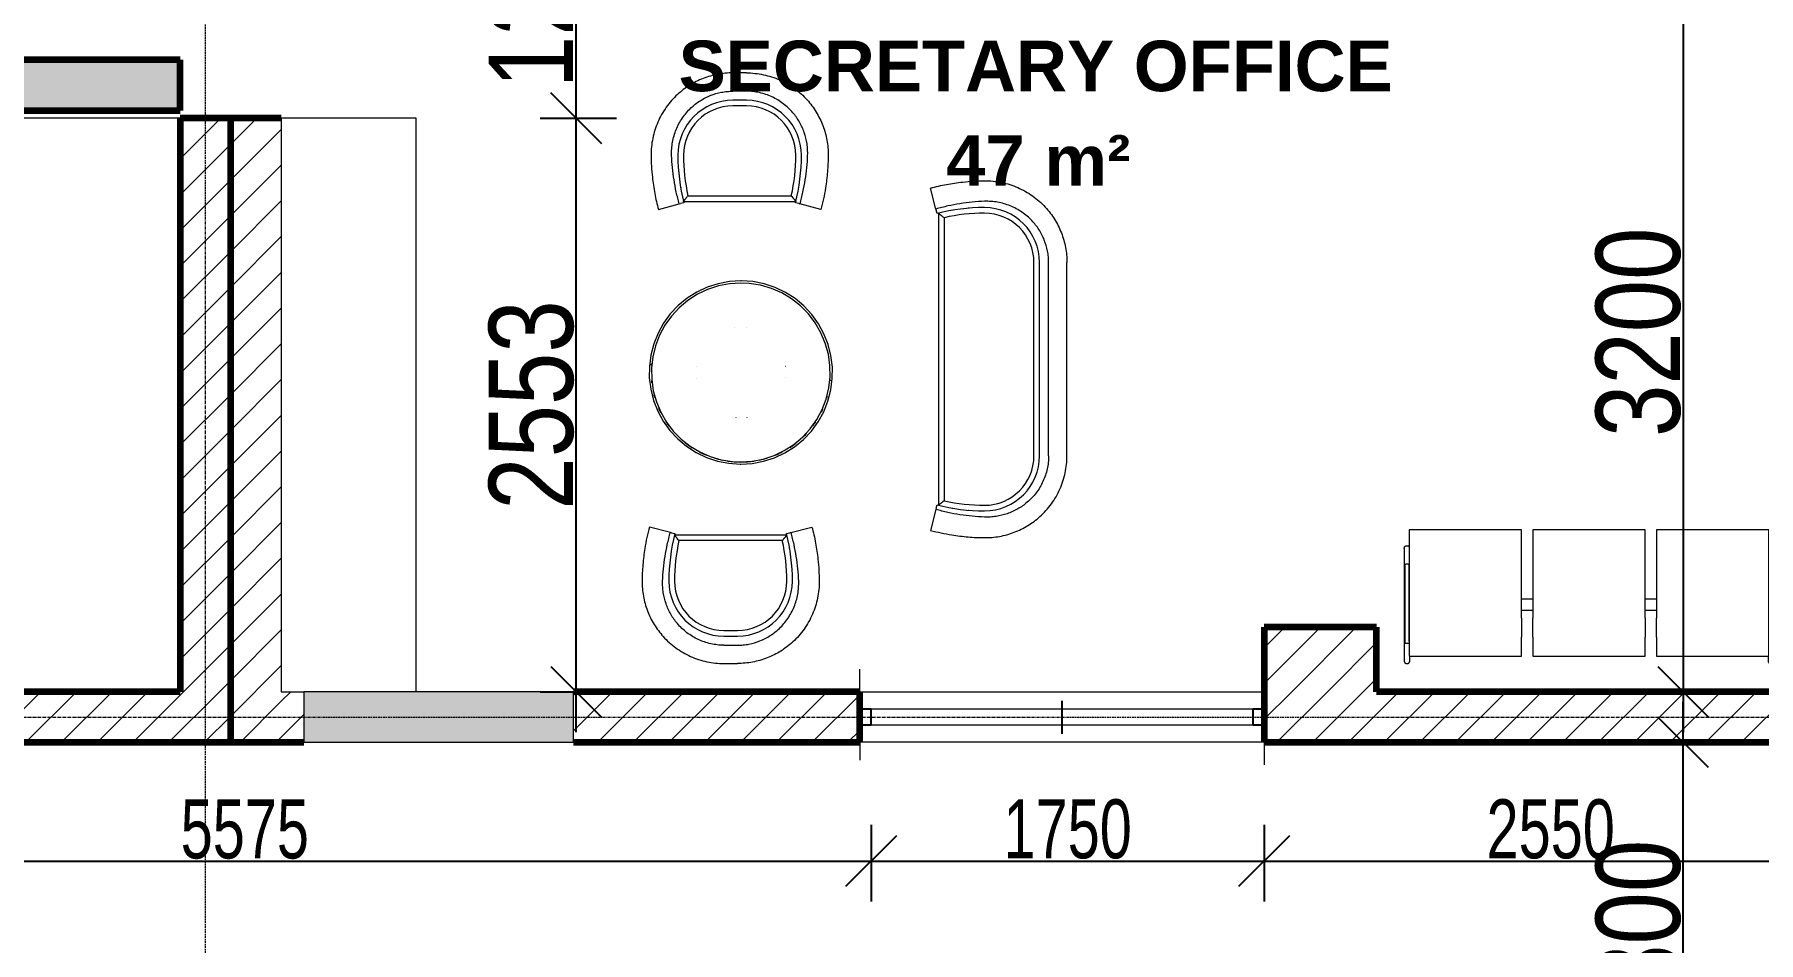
# Model space of a CAD drawing. Header units: millimetres. Extents: x -35190 to 411743, y -233114 to 23872.
# Drawn here: x 245877 to 253551, y -2685 to 1356 of the extents above; entities that cross this region are included whole.
import ezdxf

# ---------------------------------------------------------------- set-up
doc = ezdxf.new("R2010")
doc.units = ezdxf.units.MM
doc.linetypes.add('Grid Line', pattern=[22.225, 12.7, -3.175, 3.175, -3.175])
for name, color, linetype, lineweight in [('A-ANNO-DIMS', 211, 'Continuous', 9), ('A-AREA-IDEN', 2, 'Continuous', 9), ('A-DETL-GENF', 92, 'Continuous', 18), ('A-DETL-THIN', 151, 'Continuous', 18), ('A-DOOR', 31, 'Continuous', 18), ('A-GLAZ', 151, 'Continuous', 18), ('A-WALL', 113, 'Continuous', 18), ('A-WALL-PATT', 111, 'Continuous', 18), ('I-FURN', 30, 'Continuous', 18), ('I-FURN-PNLS', 30, 'Continuous', 18), ('S-GRID', 1, 'Continuous', 9)]:
    doc.layers.add(name, color=color, linetype=linetype, lineweight=lineweight)
doc.styles.add('Arial_3', font='arial.ttf', dxfattribs={"width": 0.8, "height": 375})
doc.styles.add('Arial_8', font='arial.ttf', dxfattribs={"width": 0.7, "height": 262.5})
doc.styles.add('Arial_B', font='arialbd.ttf', dxfattribs={"height": 225})
doc.dimstyles.new('main_4_5mm', dxfattribs={"dimscale": 304.8, "dimtxt": 382.597275, "dimasz": 0.738189, "dimexe": 0.590551, "dimexo": 0.0625, "dimgap": 0.024606, "dimtad": 1, "dimdec": 0, "dimzin": 0, "dimdsep": 46, "dimtxsty": 'Arial_3', "dimblk1": 'OBLIQUE', "dimblk2": 'OBLIQUE', "dimsah": 1, "dimcen": 0.09, "dimdle": 0.590551, "dimazin": 0, "dimtfac": 1, "dimtdec": 4, "dimtix": 1, "dimtmove": 0, "dimatfit": 3, "dimfxl": 0.590551, "dimfxlon": 1, "dimtvp": 1, "dimtolj": 1, "dimtzin": 0, "dimarcsym": 2})
doc.dimstyles.new('small_3_5mm', dxfattribs={"dimscale": 304.8, "dimtxt": 267.818092, "dimasz": 0.738189, "dimexe": 0.590551, "dimexo": 0.0625, "dimgap": 0.024606, "dimtad": 1, "dimdec": 0, "dimzin": 0, "dimdsep": 46, "dimtxsty": 'Arial_8', "dimblk1": 'OBLIQUE', "dimblk2": 'OBLIQUE', "dimsah": 1, "dimcen": 0.09, "dimdle": 0.590551, "dimazin": 0, "dimtfac": 1, "dimtdec": 4, "dimtix": 1, "dimtmove": 0, "dimatfit": 3, "dimfxl": 0.590551, "dimfxlon": 1, "dimtvp": 1, "dimtolj": 1, "dimtzin": 0, "dimarcsym": 2})
pattern_1 = [(45, (247326.97, -1578.69), (-79.5495, 79.5495), [])]

# ---------------------------------------------------------------- blocks, each defined once
blk = doc.blocks.new('Sliding - 2L - SL1_8 X 1_5-424376-SECOND FLOOR')
at = {"layer": 'A-GLAZ'}
for p, q in [((-573.8, 112.5), (-573.8, 212.5)), ((1226.2, 112.5), (1226.2, 212.5)), ((1176.2, 35), (-523.8, 35)), ((-523.8, -35), (1176.2, -35)), ((-573.8, -112.5), (-573.8, -192.5)), ((1226.2, -112.5), (1226.2, -212.5))]:
    blk.add_line(p, q, dxfattribs=at)
at = {"layer": 'A-GLAZ', "lineweight": 25}
for p, q in [((-523.8, 35), (-573.8, 35)), ((-523.8, -35), (-523.8, 35)), ((326.2, -75), (326.2, 72.5)), ((1226.2, 35), (1176.2, 35)), ((1176.2, -35), (1176.2, 35)), ((-573.8, -35), (-523.8, -35)), ((1176.2, -35), (1226.2, -35))]:
    blk.add_line(p, q, dxfattribs=at)
blk = doc.blocks.new('Double - Offset 1 - 1200 x 2100mm Sgl Swing-501792-SECOND FLOOR')
at = {"layer": 'A-DOOR'}
for p, q in [((-366, -112.5), (-366, -368)), ((834, -112.5), (834, -1057))]:
    blk.add_line(p, q, dxfattribs=at)
for centre, radius, start, end in [((-366, -112.5), 255.5, 270, 0), ((834, -112.5), 944.5, 180, 270)]:
    blk.add_arc(centre, radius, start, end, dxfattribs=at)
blk = doc.blocks.new('Waitiing_Room_Seat_-_3St_3749 - Three Seater-552475-SECOND FLOOR')
at = {"layer": 'I-FURN'}
for p, q in [((250, 433.7), (-250, 433.7)), ((-250, 433.7), (-250, 430)), ((-250, 430), (-250, 269.7)), ((250, 430), (250, 433.7)), ((250, 40.1), (250, 430)), ((800, 433.7), (300, 433.7)), ((300, 433.7), (300, 430)), ((300, 430), (300, 40.1)), ((800, 430), (800, 433.7)), ((800, 40.1), (800, 430)), ((1350, 433.7), (850, 433.7)), ((850, 433.7), (850, 430)), ((850, 430), (850, 40.1)), ((1350, 430), (1350, 433.7)), ((1350, 269.7), (1350, 430)), ((-272.5, 350), (-272.5, 100)), ((1372.5, 100), (1372.5, 350)), ((-270, 269.7), (-270, 266.6)), ((-270, 257.4), (-270, 249.3)), ((-250, 266.6), (-250, 269.7)), ((1350, 269.7), (1350, 266.6)), ((1350, 257.4), (1350, 249.3)), ((1370, 266.6), (1370, 269.7)), ((-272.5, 100), (-272.5, -150)), ((300, 125), (250, 125)), ((850, 125), (800, 125)), ((1372.5, -150), (1372.5, 100)), ((250, 75), (300, 75)), ((250, 40.1), (250, -43.9)), ((300, -43.9), (300, 40.1)), ((800, 75), (850, 75)), ((800, 40.1), (800, -43.9)), ((850, -43.9), (850, 40.1)), ((-250, -61), (-250, -120)), ((250, -120), (250, -43.9)), ((300, -43.9), (300, -120)), ((800, -120), (800, -43.9)), ((850, -43.9), (850, -120)), ((1350, -120), (1350, -60.9)), ((-250, -120), (-250, -129.6)), ((-250, -129.6), (250, -129.6)), ((-247.5, -150), (-247.5, -129.6)), ((250, -129.6), (250, -120)), ((300, -120), (300, -129.6)), ((300, -129.6), (800, -129.6)), ((800, -129.6), (800, -120)), ((850, -120), (850, -129.6)), ((850, -129.6), (1350, -129.6)), ((1347.5, -129.6), (1347.5, -150)), ((1350, -129.6), (1350, -120))]:
    blk.add_line(p, q, dxfattribs=at)
at = {"layer": 'I-FURN', "flags": 128}
for points in [[(-270, 274.4), (-269.8, 275.9), (-269.2, 277.3), (-268.2, 278.7), (-266.9, 279.8), (-265.2, 280.8), (-263.2, 281.5), (-261, 281.9), (-258.7, 281.8), (-256.4, 281.4), (-254.4, 280.6), (-252.6, 279.5), (-251.5, 278.3), (-250.8, 277.4), (-250.2, 275.8), (-250, 274.4)], [(-270, 249.3), (-270, 266.6), (-270, 274.3), (-270, 269.7)], [(-270, 269.7), (-270, 274.3), (-270, 266.6), (-270, 249.3)], [(-270, -70.7), (-270, 8.4), (-270, 89.3), (-270, 170.2), (-270, 249.3)], [(-270, 249.3), (-270, 170.2), (-270, 89.3), (-270, 8.4), (-270, -70.7)], [(-250, 269.7), (-250, 274.3), (-250, 266.6), (-250, 249.3)], [(-250, 249.3), (-250, 266.6), (-250, 274.3), (-250, 269.7)], [(-250, 249.3), (-250, 170.2), (-250, 89.3), (-250, 8.4), (-250, -64.4)], [(-250, -64.4), (-250, 8.4), (-250, 89.3), (-250, 170.2), (-250, 249.3)], [(1350, 274.4), (1350.2, 275.9), (1350.8, 277.3), (1351.8, 278.7), (1353.1, 279.8), (1354.8, 280.8), (1356.8, 281.5), (1359, 281.9), (1361.3, 281.8), (1363.6, 281.4), (1365.6, 280.6), (1367.4, 279.5), (1368.5, 278.3), (1369.2, 277.4), (1369.8, 275.8), (1370, 274.4)], [(1350, 269.7), (1350, 274.3), (1350, 266.6), (1350, 249.3)], [(1350, 249.3), (1350, 266.6), (1350, 274.3), (1350, 269.7)], [(1350, 249.3), (1350, 170.2), (1350, 89.3), (1350, 8.4), (1350, -64.4)], [(1350, -64.4), (1350, 8.4), (1350, 89.3), (1350, 170.2), (1350, 249.3)], [(1370, 249.3), (1370, 266.6), (1370, 274.3), (1370, 269.7)], [(1370, 269.7), (1370, 274.3), (1370, 266.6), (1370, 249.3)], [(1370, -70.7), (1370, 8.4), (1370, 89.3), (1370, 170.2), (1370, 249.3)], [(1370, 249.3), (1370, 170.2), (1370, 89.3), (1370, 8.4), (1370, -70.7)]]:
    blk.add_lwpolyline(points, dxfattribs=at)
at = {"layer": 'I-FURN'}
for points, knots in [([(-272.5, 350), (-272.5, 351.1), (-272.2, 353.3), (-271.2, 355.8), (-269.9, 357.6), (-268.5, 359.3), (-266.3, 360.9), (-263.3, 362.2), (-260, 362.6), (-256.7, 362.2), (-253.7, 360.9), (-251.5, 359.3), (-250.4, 358), (-250, 357.5), (-249.9, 357.4)], [0, 0, 0, 0, 0.0833333, 0.1666667, 0.2083333, 0.25, 0.3333333, 0.4166667, 0.5, 0.5833333, 0.6666667, 0.75, 0.7916667, 0.7987111, 0.7987111, 0.7987111, 0.7987111]), ([(1349.9, 357.4), (1350, 357.5), (1350.4, 358), (1351.5, 359.3), (1353.7, 360.9), (1356.7, 362.2), (1360, 362.6), (1363.3, 362.2), (1366.3, 360.9), (1368.5, 359.3), (1369.9, 357.6), (1371.2, 355.8), (1372.2, 353.3), (1372.5, 351.1), (1372.5, 350)], [0.2012889, 0.2012889, 0.2012889, 0.2012889, 0.2083333, 0.25, 0.3333333, 0.4166667, 0.5, 0.5833333, 0.6666667, 0.75, 0.7916667, 0.8333333, 0.9166667, 1, 1, 1, 1]), ([(-272.5, 100), (-272.5, 100), (-272.3, 100), (-271.6, 100), (-271, 100), (-270.4, 100), (-270.1, 100), (-269.9, 100)], [0, 0, 0, 0, 0.0833333, 0.125, 0.1666667, 0.1875, 0.2083333, 0.2083333, 0.2083333, 0.2083333]), ([(1370, 100), (1370.3, 100), (1370.7, 100), (1371.2, 100), (1371.7, 100), (1372.3, 100), (1372.5, 100), (1372.5, 100)], [0.7955164, 0.7955164, 0.7955164, 0.7955164, 0.8333333, 0.8541667, 0.875, 0.9166667, 1, 1, 1, 1]), ([(-272.5, -150), (-272.5, -151.1), (-272.2, -153.3), (-271.2, -155.8), (-269.9, -157.6), (-268.5, -159.3), (-266.3, -160.9), (-263.3, -162.2), (-260, -162.6), (-256.7, -162.2), (-253.7, -160.9), (-251.5, -159.3), (-250.1, -157.6), (-248.8, -155.8), (-247.8, -153.3), (-247.5, -151.1), (-247.5, -150)], [0, 0, 0, 0, 0.083333, 0.166667, 0.208333, 0.25, 0.333333, 0.416667, 0.5, 0.583333, 0.666667, 0.75, 0.791667, 0.833333, 0.916667, 1, 1, 1, 1]), ([(1347.5, -150), (1347.5, -151.1), (1347.8, -153.3), (1348.8, -155.8), (1350.1, -157.6), (1351.5, -159.3), (1353.7, -160.9), (1356.7, -162.2), (1360, -162.6), (1363.3, -162.2), (1366.3, -160.9), (1368.5, -159.3), (1369.9, -157.6), (1371.2, -155.8), (1372.2, -153.3), (1372.5, -151.1), (1372.5, -150)], [0, 0, 0, 0, 0.083333, 0.166667, 0.208333, 0.25, 0.333333, 0.416667, 0.5, 0.583333, 0.666667, 0.75, 0.791667, 0.833333, 0.916667, 1, 1, 1, 1])]:
    blk.add_open_spline(points, degree=3, knots=knots, dxfattribs=at)
for points in [[(-270, 269.7), (-270, 270.1), (-269.9, 270.6), (-269.8, 271)], [(1350, 269.7), (1350, 270.1), (1350.1, 270.6), (1350.2, 271)], [(-250, -70.7), (-250, -70.9), (-250.1, -71.2), (-250.8, -71.6), (-251.9, -72), (-253.3, -72.4), (-255, -72.6), (-256.9, -72.8), (-258.9, -72.9), (-261.1, -72.9), (-263.1, -72.8), (-265, -72.6), (-266.7, -72.4), (-268.1, -72), (-269.2, -71.6), (-269.9, -71.2), (-270, -70.9), (-270, -70.7)], [(1370, -70.7), (1370, -70.9), (1369.9, -71.2), (1369.2, -71.6), (1368.1, -72), (1366.7, -72.4), (1365, -72.6), (1363.1, -72.8), (1361.1, -72.9), (1358.9, -72.9), (1356.9, -72.8), (1355, -72.6), (1353.3, -72.4), (1351.9, -72), (1350.8, -71.6), (1350.1, -71.2), (1350, -70.9), (1350, -70.7)]]:
    blk.add_open_spline(points, degree=3, dxfattribs=at)
blk = doc.blocks.new('Crescent Sofa - Crescent Sofa-601035-SECOND FLOOR')
at = {"layer": 'I-FURN'}
for p, q in [((499.8, 121.9), (-360.2, 121.9)), ((499.8, 40.4), (-360.2, 40.4)), ((499.8, 0), (-360.2, 0)), ((499.8, 0), (-360.2, 0)), ((499.8, -25), (-360.2, -25)), ((-602.2, -315), (-601.9, -318.6)), ((741.7, -317.1), (741.8, -315.3)), ((-598.7, -461.5), (-593.2, -460.1)), ((-593.5, -384.5), (-592.4, -390.3)), ((-578.3, -456.3), (-593.2, -460.1)), ((-579.9, -450), (719.5, -450)), ((-560.1, -425), (699.8, -425)), ((732.8, -460.1), (717.9, -456.3)), ((732.4, -388.6), (732.9, -385.8)), ((732.8, -460.1), (738.3, -461.5)), ((-598.7, -461.5), (-691.9, -485.7)), ((738.3, -461.5), (831.6, -485.7))]:
    blk.add_line(p, q, dxfattribs=at)
for centre, radius, start, end in [((-360.2, -245), 245, 90, 180), ((-360.2, -245), 220, 90, 180), ((499.8, -245), 245, 0, 90), ((499.8, -245), 220, 0, 90), ((238.1, -245), 843.3, 180, 194.5088), ((238.1, -245), 818.3, 180, 192.70765), ((-98.5, -245), 818.3, 347.29235, 0), ((-98.5, -245), 843.3, 345.4912, 0)]:
    blk.add_arc(centre, radius, start, end, dxfattribs=at)
for points, knots in [([(-724.3, -245), (-724.4, -232.3), (-723.3, -207.1), (-715.8, -157), (-696.7, -96.3), (-659.2, -29.8), (-610.5, 25.4), (-554.2, 68.3), (-493.4, 98.9), (-438.9, 114.5), (-394.1, 120.8), (-371.5, 121.9), (-360.2, 121.9)], [-1, -1, -1, -1, -0.933824, -0.867647, -0.735294, -0.602941, -0.470588, -0.352941, -0.235294, -0.117647, -0.058824, 0, 0, 0, 0]), ([(864, -245), (864, -233.7), (863.2, -211.3), (857.3, -166.7), (842.2, -112.3), (812.4, -51.4), (770.1, 5.3), (715.3, 54.5), (649, 92.8), (588.2, 112.6), (537.9, 120.5), (512.6, 121.9), (499.8, 121.9)], [0, 0, 0, 0, 0.058824, 0.117647, 0.235294, 0.352941, 0.470588, 0.602941, 0.735294, 0.867647, 0.933824, 1, 1, 1, 1]), ([(-360.2, 40.4), (-368.8, 40.4), (-386, 39.6), (-420, 34.7), (-461.4, 22.5), (-507.4, -1.2), (-550, -34.6), (-586.6, -77.7), (-614.5, -129.7), (-628.1, -176.9), (-632.9, -215.7), (-633.2, -235.2), (-632.9, -245)], [-1, -1, -1, -1, -0.941667, -0.883333, -0.766667, -0.65, -0.533333, -0.4, -0.266667, -0.133333, -0.066667, 0, 0, 0, 0]), ([(499.8, 40.4), (509.7, 40.4), (529.2, 39.3), (568.1, 32.9), (614.8, 17.1), (665.5, -13.5), (706.6, -52.5), (737.6, -96.7), (758.9, -143.7), (769.1, -185.3), (772.6, -219.4), (772.8, -236.4), (772.5, -245)], [0, 0, 0, 0, 0.066667, 0.133333, 0.266667, 0.4, 0.533333, 0.65, 0.766667, 0.883333, 0.941667, 1, 1, 1, 1]), ([(-691.9, -485.7), (-698.2, -462.1), (-709, -414.6), (-720.8, -334.2), (-724.1, -277.5), (-724.3, -245)], [-1, -1, -1, -1, -0.7, -0.4, 0, 0, 0, 0]), ([(831.6, -485.7), (839.9, -454.3), (851.8, -398.7), (861.6, -318), (863.8, -269.4), (864, -245)], [0, 0, 0, 0, 0.4, 0.7, 1, 1, 1, 1]), ([(-579.9, -450), (-579.9, -450), (-579.6, -449.6), (-578.7, -448.4), (-578, -447.6), (-577.5, -447), (-576.9, -446.2), (-576.1, -445.1), (-575.1, -443.9), (-574.1, -442.6), (-573, -441.3), (-571.6, -439.5), (-569.9, -437.2), (-567.4, -434.1), (-564.1, -430), (-561.5, -426.7), (-560.1, -425)], [-1, -1, -1, -1, -0.857143, -0.785714, -0.75, -0.714286, -0.678571, -0.642857, -0.571429, -0.535714, -0.5, -0.428571, -0.357143, -0.285714, -0.142857, 0, 0, 0, 0]), ([(699.8, -425), (701.8, -427.5), (704.3, -430.7), (707.2, -434.3), (708.6, -436.1), (709.9, -437.8), (711.1, -439.3), (712.1, -440.6), (712.9, -441.6), (713.7, -442.6), (714.5, -443.6), (715.2, -444.5), (715.9, -445.4), (716.5, -446.2), (717.1, -447), (717.7, -447.6), (718.3, -448.4), (719.2, -449.6), (719.5, -450), (719.5, -450)], [-1, -1, -1, -1, -0.785714, -0.732143, -0.678571, -0.625, -0.571429, -0.535714, -0.5, -0.464286, -0.428571, -0.392857, -0.357143, -0.321429, -0.285714, -0.25, -0.214286, -0.142857, 0, 0, 0, 0])]:
    blk.add_open_spline(points, degree=3, knots=knots, dxfattribs=at)
for points in [[(-632.9, -245), (-632.2, -263.3), (-629.8, -299.8), (-622.9, -354.4), (-612.7, -408.4), (-603.7, -443.9), (-598.7, -461.5)], [(772.5, -245), (771.8, -263.3), (769.4, -299.8), (762.5, -354.4), (752.3, -408.4), (743.3, -443.9), (738.3, -461.5)]]:
    blk.add_open_spline(points, degree=3, dxfattribs=at)
blk = doc.blocks.new('Crescent Armchair - Crescent Armchair-602134-SECOND FLOOR')
at = {"layer": 'I-FURN'}
for p, q in [((99.8, 121.9), (39.8, 121.9)), ((99.8, 40.4), (39.8, 40.4)), ((99.8, 0), (39.8, 0)), ((99.8, 0), (39.8, 0)), ((99.8, -25), (39.8, -25)), ((-202.2, -315), (-201.9, -318.6)), ((341.7, -317.1), (341.8, -315.3)), ((-198.7, -461.5), (-193.2, -460.1)), ((-193.5, -384.5), (-192.4, -390.3)), ((-178.3, -456.3), (-193.2, -460.1)), ((-179.9, -450), (319.5, -450)), ((-160.1, -425), (299.8, -425)), ((332.8, -460.1), (317.9, -456.3)), ((332.4, -388.6), (332.9, -385.8)), ((332.8, -460.1), (338.3, -461.5)), ((-198.7, -461.5), (-291.9, -485.7)), ((338.3, -461.5), (431.6, -485.7))]:
    blk.add_line(p, q, dxfattribs=at)
for centre, radius, start, end in [((39.8, -245), 245, 90, 180), ((39.8, -245), 220, 90, 180), ((99.8, -245), 245, 0, 90), ((99.8, -245), 220, 0, 90), ((638.1, -245), 843.3, 180, 194.5088), ((638.1, -245), 818.3, 180, 192.70765), ((-498.5, -245), 818.3, 347.29235, 0), ((-498.5, -245), 843.3, 345.4912, 0)]:
    blk.add_arc(centre, radius, start, end, dxfattribs=at)
for points, knots in [([(-324.3, -245), (-324.4, -232.3), (-323.3, -207.1), (-315.8, -157), (-296.7, -96.3), (-259.2, -29.8), (-210.5, 25.4), (-154.2, 68.3), (-93.4, 98.9), (-38.9, 114.5), (5.9, 120.8), (28.5, 121.9), (39.8, 121.9)], [-1, -1, -1, -1, -0.933824, -0.867647, -0.735294, -0.602941, -0.470588, -0.352941, -0.235294, -0.117647, -0.058824, 0, 0, 0, 0]), ([(464, -245), (464, -233.7), (463.2, -211.3), (457.3, -166.7), (442.2, -112.3), (412.4, -51.4), (370.1, 5.3), (315.3, 54.5), (249, 92.8), (188.2, 112.6), (137.9, 120.5), (112.6, 121.9), (99.8, 121.9)], [0, 0, 0, 0, 0.058824, 0.117647, 0.235294, 0.352941, 0.470588, 0.602941, 0.735294, 0.867647, 0.933824, 1, 1, 1, 1]), ([(39.8, 40.4), (31.2, 40.4), (14, 39.6), (-20, 34.7), (-61.4, 22.5), (-107.4, -1.2), (-150, -34.6), (-186.6, -77.7), (-214.5, -129.7), (-228.1, -176.9), (-232.9, -215.7), (-233.2, -235.2), (-232.9, -245)], [-1, -1, -1, -1, -0.941667, -0.883333, -0.766667, -0.65, -0.533333, -0.4, -0.266667, -0.133333, -0.066667, 0, 0, 0, 0]), ([(99.8, 40.4), (109.7, 40.4), (129.2, 39.3), (168.1, 32.9), (214.8, 17.1), (265.5, -13.5), (306.6, -52.5), (337.6, -96.7), (358.9, -143.7), (369.1, -185.3), (372.6, -219.4), (372.8, -236.4), (372.5, -245)], [0, 0, 0, 0, 0.066667, 0.133333, 0.266667, 0.4, 0.533333, 0.65, 0.766667, 0.883333, 0.941667, 1, 1, 1, 1]), ([(-291.9, -485.7), (-298.2, -462.1), (-309, -414.6), (-320.8, -334.2), (-324.1, -277.5), (-324.3, -245)], [-1, -1, -1, -1, -0.7, -0.4, 0, 0, 0, 0]), ([(431.6, -485.7), (439.9, -454.3), (451.8, -398.7), (461.6, -318), (463.8, -269.4), (464, -245)], [0, 0, 0, 0, 0.4, 0.7, 1, 1, 1, 1]), ([(-179.9, -450), (-179.9, -450), (-179.6, -449.6), (-178.7, -448.4), (-178, -447.6), (-177.5, -447), (-176.9, -446.2), (-176.1, -445.1), (-175.1, -443.9), (-174.1, -442.6), (-173, -441.3), (-171.6, -439.5), (-169.9, -437.2), (-167.4, -434.1), (-164.1, -430), (-161.5, -426.7), (-160.1, -425)], [-1, -1, -1, -1, -0.857143, -0.785714, -0.75, -0.714286, -0.678571, -0.642857, -0.571429, -0.535714, -0.5, -0.428571, -0.357143, -0.285714, -0.142857, 0, 0, 0, 0]), ([(299.8, -425), (301.8, -427.5), (304.3, -430.7), (307.2, -434.3), (308.6, -436.1), (309.9, -437.8), (311.1, -439.3), (312.1, -440.6), (312.9, -441.6), (313.7, -442.6), (314.5, -443.6), (315.2, -444.5), (315.9, -445.4), (316.5, -446.2), (317.1, -447), (317.7, -447.6), (318.3, -448.4), (319.2, -449.6), (319.5, -450), (319.5, -450)], [-1, -1, -1, -1, -0.785714, -0.732143, -0.678571, -0.625, -0.571429, -0.535714, -0.5, -0.464286, -0.428571, -0.392857, -0.357143, -0.321429, -0.285714, -0.25, -0.214286, -0.142857, 0, 0, 0, 0])]:
    blk.add_open_spline(points, degree=3, knots=knots, dxfattribs=at)
for points in [[(-232.9, -245), (-232.2, -263.3), (-229.8, -299.8), (-222.9, -354.4), (-212.7, -408.4), (-203.7, -443.9), (-198.7, -461.5)], [(372.5, -245), (371.8, -263.3), (369.4, -299.8), (362.5, -354.4), (352.3, -408.4), (343.3, -443.9), (338.3, -461.5)]]:
    blk.add_open_spline(points, degree=3, dxfattribs=at)
blk = doc.blocks.new('coffee_table_6084 - coffee_table_6084-604605-SECOND FLOOR')
at = {"layer": 'I-FURN-PNLS'}
for p, q in [((3968.6, -407.3), (3968.6, -408)), ((4018.5, -407.9), (4018.6, -407.3)), ((3796.6, -581.6), (3796.1, -581.6)), ((4195.4, -580.1), (4194.8, -580.2)), ((3796.1, -631.6), (3796.7, -631.6)), ((4194.9, -630.1), (4195.4, -630.1)), ((3973.3, -806.1), (3973.3, -806.7)), ((4023.3, -806.7), (4023.2, -806)), ((3973.3, -1003.2), (3973.3, -1004.1)), ((3973.3, -1004.1), (3973.3, -1003.2)), ((4023.3, -1003.6), (4023.3, -1002.7)), ((4023.3, -1002.7), (4023.3, -1003.6))]:
    blk.add_line(p, q, dxfattribs=at)
at = {"layer": 'I-FURN-PNLS', "flags": 128}
for points in [[(3995.3, -198.5), (3944.3, -201.7), (3894, -211.3), (3845.4, -227), (3799.1, -248.7), (3755.9, -276.1), (3716.5, -308.6), (3681.4, -345.8), (3651.3, -387.1), (3626.6, -431.9), (3607.6, -479.3), (3594.8, -528.8), (3588.2, -579.5), (3588, -630.6), (3594.2, -681.4), (3606.7, -731), (3625.4, -778.6), (3649.8, -823.5), (3679.6, -865), (3714.4, -902.4), (3753.7, -935.2), (3796.7, -962.9), (3842.8, -984.9), (3891.3, -1001), (3941.5, -1010.9), (3992.5, -1014.5), (3995.3, -1014.5)], [(3995.3, -208.5), (3944.9, -211.7), (3895.3, -221.3), (3847.3, -237), (3801.7, -258.7), (3759.3, -286), (3720.6, -318.5), (3686.3, -355.6), (3657.1, -396.7), (3633.2, -441.2), (3615.2, -488.4), (3603.3, -537.5), (3597.7, -587.7), (3598.6, -638.2), (3605.8, -688.2), (3619.2, -736.8), (3638.8, -783.4), (3664, -827.1), (3694.6, -867.3), (3730.1, -903.2), (3769.8, -934.4), (3813.1, -960.4), (3859.4, -980.6), (3907.9, -994.8), (3957.7, -1002.7), (3995.3, -1004.5)], [(3995.3, -1014.5), (4046.3, -1011.3), (4096.5, -1001.7), (4145.2, -986), (4191.5, -964.2), (4234.7, -936.9), (4274.1, -904.4), (4309.2, -867.2), (4339.3, -825.9), (4364, -781.1), (4383, -733.6), (4395.8, -684.2), (4402.4, -633.5), (4402.6, -582.3), (4396.4, -531.6), (4383.8, -482), (4365.2, -434.4), (4340.8, -389.5), (4310.9, -348), (4276.1, -310.5), (4236.9, -277.7), (4193.9, -250.1), (4147.8, -228.1), (4099.3, -212), (4049.1, -202.1), (3998.1, -198.5), (3995.3, -198.5)], [(3995.3, -1004.5), (4045.7, -1001.3), (4095.3, -991.7), (4143.2, -976), (4188.8, -954.3), (4231.3, -927), (4270, -894.5), (4304.3, -857.4), (4333.5, -816.2), (4357.4, -771.7), (4375.4, -724.6), (4387.3, -675.5), (4392.8, -625.3), (4392, -574.8), (4384.8, -524.8), (4371.3, -476.2), (4351.8, -429.6), (4326.5, -385.9), (4295.9, -345.7), (4260.5, -309.7), (4220.8, -278.5), (4177.5, -252.6), (4131.2, -232.4), (4082.7, -218.2), (4032.9, -210.3), (3995.3, -208.5)]]:
    blk.add_lwpolyline(points, dxfattribs=at)
at = {"layer": 'I-FURN-PNLS'}
for start, end in [(174.71265, 175.68071), (185.31541, 186.79198), (354.40737, 355.19927), (194.29807, 196.48074), (203.47852, 206.85763), (343.29812, 344.58335), (213.30535, 216.86316), (323.22134, 326.43348), (333.60504, 335.57854), (227.3991, 228.68661), (231.99785, 237.18934), (312.96968, 316.83928), (242.52736, 247.65774), (252.70557, 258.0687), (281.99934, 287.11459), (292.49794, 297.49219), (303.06323, 307.80483), (261.42377, 278.52748)]:
    blk.add_arc((3995.4, -605.1), 400, start, end, dxfattribs=at)
blk = doc.blocks.new('Crescent Armchair - Crescent Armchair-604963-SECOND FLOOR')
at = {"layer": 'I-FURN'}
for p, q in [((-291.9, 485.7), (-198.7, 461.5)), ((-193.2, 460.1), (-198.7, 461.5)), ((338.3, 461.5), (332.8, 460.1)), ((431.6, 485.7), (338.3, 461.5)), ((-192.8, 388.6), (-193.3, 385.8)), ((-193.2, 460.1), (-178.3, 456.3)), ((319.5, 450), (-179.9, 450)), ((299.8, 425), (-160.1, 425)), ((317.9, 456.3), (332.8, 460.1)), ((333.1, 384.5), (332, 390.3)), ((-202.1, 317.1), (-202.2, 315.3)), ((341.9, 315), (341.5, 318.6)), ((39.8, 25), (99.8, 25)), ((39.8, 0), (99.8, 0)), ((39.8, 0), (99.8, 0)), ((39.8, -40.4), (99.8, -40.4)), ((39.8, -121.9), (99.8, -121.9))]:
    blk.add_line(p, q, dxfattribs=at)
for centre, radius, start, end in [((638.1, 245), 843.3, 165.4912, 180), ((638.1, 245), 818.3, 167.29235, 180), ((-498.5, 245), 818.3, 360, 12.70765), ((-498.5, 245), 843.3, 360, 14.5088), ((39.8, 245), 245, 180, 270), ((39.8, 245), 220, 180, 270), ((99.8, 245), 220, 270, 360), ((99.8, 245), 245, 270, 360)]:
    blk.add_arc(centre, radius, start, end, dxfattribs=at)
for points, knots in [([(-324.3, 245), (-324.2, 269.4), (-322, 318), (-312.1, 398.7), (-300.3, 454.3), (-291.9, 485.7)], [-1, -1, -1, -1, -0.7, -0.4, 0, 0, 0, 0]), ([(464, 245), (463.7, 277.5), (460.4, 334.2), (448.6, 414.6), (437.8, 462.1), (431.6, 485.7)], [0, 0, 0, 0, 0.4, 0.7, 1, 1, 1, 1]), ([(-160.1, 425), (-162.2, 427.5), (-164.6, 430.7), (-167.5, 434.3), (-168.9, 436.1), (-170.3, 437.8), (-171.5, 439.3), (-172.5, 440.6), (-173.3, 441.6), (-174.1, 442.6), (-174.9, 443.6), (-175.6, 444.5), (-176.3, 445.4), (-176.9, 446.2), (-177.5, 447), (-178, 447.6), (-178.7, 448.4), (-179.6, 449.6), (-179.9, 450), (-179.9, 450)], [-1, -1, -1, -1, -0.785714, -0.732143, -0.678571, -0.625, -0.571429, -0.535714, -0.5, -0.464286, -0.428571, -0.392857, -0.357143, -0.321429, -0.285714, -0.25, -0.214286, -0.142857, 0, 0, 0, 0]), ([(319.5, 450), (319.5, 450), (319.2, 449.6), (318.3, 448.4), (317.7, 447.6), (317.1, 447), (316.5, 446.2), (315.7, 445.1), (314.7, 443.9), (313.7, 442.6), (312.7, 441.3), (311.3, 439.5), (309.5, 437.2), (307, 434.1), (303.8, 430), (301.1, 426.7), (299.8, 425)], [-1, -1, -1, -1, -0.857143, -0.785714, -0.75, -0.714286, -0.678571, -0.642857, -0.571429, -0.535714, -0.5, -0.428571, -0.357143, -0.285714, -0.142857, 0, 0, 0, 0]), ([(39.8, -121.9), (27.1, -121.9), (1.7, -120.5), (-48.6, -112.6), (-109.4, -92.8), (-175.7, -54.5), (-230.5, -5.3), (-272.7, 51.4), (-302.6, 112.3), (-317.7, 166.7), (-323.6, 211.3), (-324.4, 233.7), (-324.3, 245)], [-1, -1, -1, -1, -0.933824, -0.867647, -0.735294, -0.602941, -0.470588, -0.352941, -0.235294, -0.117647, -0.058824, 0, 0, 0, 0]), ([(-232.9, 245), (-233.2, 236.4), (-233, 219.4), (-229.5, 185.3), (-219.3, 143.7), (-198, 96.7), (-166.9, 52.5), (-125.8, 13.5), (-75.2, -17.1), (-28.5, -32.9), (10.4, -39.3), (30, -40.4), (39.8, -40.4)], [-1, -1, -1, -1, -0.941667, -0.883333, -0.766667, -0.65, -0.533333, -0.4, -0.266667, -0.133333, -0.066667, 0, 0, 0, 0]), ([(372.5, 245), (372.8, 235.2), (372.5, 215.7), (367.7, 176.9), (354.1, 129.7), (326.3, 77.7), (289.6, 34.6), (247, 1.2), (201, -22.5), (159.6, -34.7), (125.6, -39.6), (108.4, -40.4), (99.8, -40.4)], [0, 0, 0, 0, 0.066667, 0.133333, 0.266667, 0.4, 0.533333, 0.65, 0.766667, 0.883333, 0.941667, 1, 1, 1, 1]), ([(99.8, -121.9), (111.1, -121.9), (133.7, -120.8), (178.5, -114.5), (233, -98.9), (293.8, -68.3), (350.1, -25.4), (398.8, 29.8), (436.3, 96.3), (455.4, 157), (462.9, 207.1), (464.1, 232.3), (464, 245)], [0, 0, 0, 0, 0.058824, 0.117647, 0.235294, 0.352941, 0.470588, 0.602941, 0.735294, 0.867647, 0.933824, 1, 1, 1, 1])]:
    blk.add_open_spline(points, degree=3, knots=knots, dxfattribs=at)
for points in [[(-198.7, 461.5), (-203.7, 443.9), (-212.7, 408.4), (-222.9, 354.4), (-229.8, 299.8), (-232.2, 263.3), (-232.9, 245)], [(338.3, 461.5), (343.3, 443.9), (352.3, 408.4), (362.5, 354.4), (369.4, 299.8), (371.8, 263.3), (372.5, 245)]]:
    blk.add_open_spline(points, degree=3, dxfattribs=at)
blk = doc.blocks.new('_Oblique')
at = {"color": 0, "linetype": 'ByBlock', "lineweight": -2}
blk.add_line((-0.5, -0.5), (0.5, 0.5), dxfattribs=at)
blk = doc.blocks.new('*D5099')
at = {"layer": 'A-ANNO-DIMS', "color": 0, "lineweight": -2, "transparency": 16777216}
for p, q in [((253215.4, 1811), (253215.4, -1749)), ((253376.3, 1631), (253035.4, 1631)), ((253376.3, -1569), (253035.4, -1569))]:
    blk.add_line(p, q, dxfattribs=at)
at = {"layer": 'Defpoints', "color": 0, "transparency": 16777216}
for p in [(253395.4, 1631), (253215.4, -1569), (253395.4, -1569)]:
    blk.add_point(p, dxfattribs=at)
at = {"layer": 'A-ANNO-DIMS', "color": 0, "lineweight": -2, "transparency": 16777216, "xscale": 224.9999999999999, "yscale": 224.9999999999999, "zscale": 224.9999999999999}
for p, rotation in [((253215.4, 1631), 90), ((253215.4, -1569), 270)]:
    blk.add_blockref('_Oblique', p, dxfattribs=dict(at, rotation=rotation))
at = {"layer": 'A-ANNO-DIMS', "color": 0, "transparency": 16777216, "insert": (253016.3, 31), "char_height": 375, "width": 1101.88, "attachment_point": 5, "rotation": 90, "style": 'Arial_3'}
blk.add_mtext('\\A1;3200', dxfattribs=at)
blk = doc.blocks.new('*D5344')
at = {"layer": 'A-ANNO-DIMS', "color": 0, "lineweight": -2, "transparency": 16777216}
for p, q in [((248288.5, -1749), (248288.5, 1163.5)), ((248127.5, 983.5), (248468.5, 983.5)), ((248127.5, -1569), (248468.5, -1569))]:
    blk.add_line(p, q, dxfattribs=at)
at = {"layer": 'Defpoints', "color": 0, "transparency": 16777216}
for p in [(248108.5, 983.5), (248288.5, 983.5), (248108.5, -1569)]:
    blk.add_point(p, dxfattribs=at)
at = {"layer": 'A-ANNO-DIMS', "color": 0, "lineweight": -2, "transparency": 16777216, "xscale": 224.9999999999999, "yscale": 224.9999999999999, "zscale": 224.9999999999999}
for p, rotation in [((248288.5, 983.5), 90), ((248288.5, -1569), 270)]:
    blk.add_blockref('_Oblique', p, dxfattribs=dict(at, rotation=rotation))
at = {"layer": 'A-ANNO-DIMS', "color": 0, "transparency": 16777216, "insert": (248089.4, -292.8), "char_height": 375, "width": 1101.88, "attachment_point": 5, "rotation": 90, "style": 'Arial_3'}
blk.add_mtext('\\A1;2553', dxfattribs=at)
blk = doc.blocks.new('*D5345')
at = {"layer": 'A-ANNO-DIMS', "color": 0, "lineweight": -2, "transparency": 16777216}
for p, q in [((248288.5, 803.5), (248288.5, 2363.5)), ((248127.5, 2183.5), (248468.5, 2183.5)), ((248127.5, 983.5), (248468.5, 983.5))]:
    blk.add_line(p, q, dxfattribs=at)
at = {"layer": 'Defpoints', "color": 0, "transparency": 16777216}
for p in [(248108.5, 2183.5), (248288.5, 2183.5), (248108.5, 983.5)]:
    blk.add_point(p, dxfattribs=at)
at = {"layer": 'A-ANNO-DIMS', "color": 0, "lineweight": -2, "transparency": 16777216, "xscale": 224.9999999999999, "yscale": 224.9999999999999, "zscale": 224.9999999999999}
for p, rotation in [((248288.5, 2183.5), 90), ((248288.5, 983.5), 270)]:
    blk.add_blockref('_Oblique', p, dxfattribs=dict(at, rotation=rotation))
at = {"layer": 'A-ANNO-DIMS', "color": 0, "transparency": 16777216, "insert": (248089.5, 1583.5), "char_height": 375, "width": 1101.88, "attachment_point": 5, "rotation": 90, "style": 'Arial_3'}
blk.add_mtext('\\A1;1200', dxfattribs=at)
blk = doc.blocks.new('*D5451')
at = {"layer": 'A-ANNO-DIMS', "color": 0, "lineweight": -2, "transparency": 16777216}
for p, q in [((244025.9, -2161.6), (244025.9, -2502.5)), ((249600.9, -2161.6), (249600.9, -2502.5)), ((243845.9, -2322.5), (249780.9, -2322.5))]:
    blk.add_line(p, q, dxfattribs=at)
at = {"layer": 'Defpoints', "color": 0, "transparency": 16777216}
for p in [(244025.9, -2142.5), (249600.9, -2142.5), (249600.9, -2322.5)]:
    blk.add_point(p, dxfattribs=at)
at = {"layer": 'A-ANNO-DIMS', "color": 0, "lineweight": -2, "transparency": 16777216, "xscale": 224.9999999999999, "yscale": 224.9999999999999, "zscale": 224.9999999999999, "rotation": 180}
blk.add_blockref('_Oblique', (244025.9, -2322.5), dxfattribs=at)
at = {"layer": 'A-ANNO-DIMS', "color": 0, "lineweight": -2, "transparency": 16777216, "xscale": 224.9999999999999, "yscale": 224.9999999999999, "zscale": 224.9999999999999}
blk.add_blockref('_Oblique', (249600.9, -2322.5), dxfattribs=at)
at = {"layer": 'A-ANNO-DIMS', "color": 0, "transparency": 16777216, "insert": (246813.4, -2181.5), "char_height": 262.5, "width": 672.429, "attachment_point": 5, "style": 'Arial_8'}
blk.add_mtext('\\A1;5575', dxfattribs=at)
blk = doc.blocks.new('*D5452')
at = {"layer": 'A-ANNO-DIMS', "color": 0, "lineweight": -2, "transparency": 16777216}
for p, q in [((249600.9, -2161.6), (249600.9, -2502.5)), ((251350.9, -2161.6), (251350.9, -2502.5)), ((249420.9, -2322.5), (251530.9, -2322.5))]:
    blk.add_line(p, q, dxfattribs=at)
at = {"layer": 'Defpoints', "color": 0, "transparency": 16777216}
for p in [(249600.9, -2142.5), (251350.9, -2142.5), (251350.9, -2322.5)]:
    blk.add_point(p, dxfattribs=at)
at = {"layer": 'A-ANNO-DIMS', "color": 0, "lineweight": -2, "transparency": 16777216, "xscale": 224.9999999999999, "yscale": 224.9999999999999, "zscale": 224.9999999999999, "rotation": 180}
blk.add_blockref('_Oblique', (249600.9, -2322.5), dxfattribs=at)
at = {"layer": 'A-ANNO-DIMS', "color": 0, "lineweight": -2, "transparency": 16777216, "xscale": 224.9999999999999, "yscale": 224.9999999999999, "zscale": 224.9999999999999}
blk.add_blockref('_Oblique', (251350.9, -2322.5), dxfattribs=at)
at = {"layer": 'A-ANNO-DIMS', "color": 0, "transparency": 16777216, "insert": (250475.9, -2181), "char_height": 262.5, "width": 672.429, "attachment_point": 5, "style": 'Arial_8'}
blk.add_mtext('\\A1;1750', dxfattribs=at)
blk = doc.blocks.new('*D5453')
at = {"layer": 'A-ANNO-DIMS', "color": 0, "lineweight": -2, "transparency": 16777216}
for p, q in [((251350.9, -2161.6), (251350.9, -2502.5)), ((253900.9, -2161.6), (253900.9, -2502.5)), ((251170.9, -2322.5), (254080.9, -2322.5))]:
    blk.add_line(p, q, dxfattribs=at)
at = {"layer": 'Defpoints', "color": 0, "transparency": 16777216}
for p in [(251350.9, -2142.5), (253900.9, -2142.5), (253900.9, -2322.5)]:
    blk.add_point(p, dxfattribs=at)
at = {"layer": 'A-ANNO-DIMS', "color": 0, "lineweight": -2, "transparency": 16777216, "xscale": 224.9999999999999, "yscale": 224.9999999999999, "zscale": 224.9999999999999, "rotation": 180}
blk.add_blockref('_Oblique', (251350.9, -2322.5), dxfattribs=at)
at = {"layer": 'A-ANNO-DIMS', "color": 0, "lineweight": -2, "transparency": 16777216, "xscale": 224.9999999999999, "yscale": 224.9999999999999, "zscale": 224.9999999999999}
blk.add_blockref('_Oblique', (253900.9, -2322.5), dxfattribs=at)
at = {"layer": 'A-ANNO-DIMS', "color": 0, "transparency": 16777216, "insert": (252625.9, -2181), "char_height": 262.5, "width": 672.429, "attachment_point": 5, "style": 'Arial_8'}
blk.add_mtext('\\A1;2550', dxfattribs=at)
blk = doc.blocks.new('*D5472')
at = {"layer": 'A-ANNO-DIMS', "color": 0, "lineweight": -2, "transparency": 16777216}
for p, q in [((236725.9, -2607.6), (236725.9, -2948.6)), ((288550.9, -2607.6), (288550.9, -2948.6)), ((236545.9, -2768.6), (288730.9, -2768.6))]:
    blk.add_line(p, q, dxfattribs=at)
at = {"layer": 'Defpoints', "color": 0, "transparency": 16777216}
for p in [(236725.9, -2588.6), (288550.9, -2588.6), (288550.9, -2768.6)]:
    blk.add_point(p, dxfattribs=at)
at = {"layer": 'A-ANNO-DIMS', "color": 0, "lineweight": -2, "transparency": 16777216, "xscale": 224.9999999999999, "yscale": 224.9999999999999, "zscale": 224.9999999999999, "rotation": 180}
blk.add_blockref('_Oblique', (236725.9, -2768.6), dxfattribs=at)
at = {"layer": 'A-ANNO-DIMS', "color": 0, "lineweight": -2, "transparency": 16777216, "xscale": 224.9999999999999, "yscale": 224.9999999999999, "zscale": 224.9999999999999}
blk.add_blockref('_Oblique', (288550.9, -2768.6), dxfattribs=at)
at = {"layer": 'A-ANNO-DIMS', "color": 0, "transparency": 16777216, "insert": (262638.4, -2627.1), "char_height": 262.5, "width": 840.537, "attachment_point": 5, "style": 'Arial_8'}
blk.add_mtext('\\A1;51825', dxfattribs=at)
blk = doc.blocks.new('*D5486')
at = {"layer": 'A-ANNO-DIMS', "color": 0, "lineweight": -2, "transparency": 16777216}
for p, q in [((253215.4, -3774), (253215.4, -1614)), ((253054.4, -1794), (253395.4, -1794)), ((253054.4, -3594), (253395.4, -3594))]:
    blk.add_line(p, q, dxfattribs=at)
at = {"layer": 'Defpoints', "color": 0, "transparency": 16777216}
for p in [(253035.4, -1794), (253215.4, -1794), (253035.4, -3594)]:
    blk.add_point(p, dxfattribs=at)
at = {"layer": 'A-ANNO-DIMS', "color": 0, "lineweight": -2, "transparency": 16777216, "xscale": 224.9999999999999, "yscale": 224.9999999999999, "zscale": 224.9999999999999}
for p, rotation in [((253215.4, -1794), 90), ((253215.4, -3594), 270)]:
    blk.add_blockref('_Oblique', p, dxfattribs=dict(at, rotation=rotation))
at = {"layer": 'A-ANNO-DIMS', "color": 0, "transparency": 16777216, "insert": (253016.4, -2694), "char_height": 375, "width": 1101.88, "attachment_point": 5, "rotation": 90, "style": 'Arial_3'}
blk.add_mtext('\\A1;1800', dxfattribs=at)

msp = doc.modelspace()

# ---------------------------------------------------------------- hatches: boundary and pattern name
at = {"layer": 'A-DETL-GENF'}
msp.add_hatch(color=1, dxfattribs=at).paths.add_polyline_path([(248275.9, -1794), (248275.9, -1569), (247075.9, -1569), (247075.9, -1794)])
at = {"layer": 'A-WALL-PATT'}
h = msp.add_hatch(dxfattribs=at)
h.set_pattern_fill('FP_1', color=256, style=0, pattern_type=2)
h.set_pattern_definition(pattern_1)
h.paths.add_polyline_path([(246750.9, -1569), (246750.9, 983.5), (246525.9, 983.5), (246525.9, -1569)])
h.paths.add_polyline_path([(246750.9, 2183.5), (246750.9, 5561), (246525.9, 5561), (246525.9, 2183.5)])
h.paths.add_polyline_path([(246750.9, 7661), (246750.9, 9361), (246525.9, 9361), (246525.9, 7661)])
h.paths.add_polyline_path([(246525.9, 11461), (246750.9, 11461), (246750.9, 12756), (246525.9, 12756), (246525.9, 12161.7)])
h = msp.add_hatch(dxfattribs=at)
h.set_pattern_fill('FP_1', color=256, style=0, pattern_type=2)
h.set_pattern_definition(pattern_1)
h.paths.add_polyline_path([(246750.9, -1794), (246975.9, -1794), (246975.9, 983.5), (246750.9, 983.5), (246750.9, -1569)])
h.paths.add_polyline_path([(246750.9, 2183.5), (246975.9, 2183.5), (246975.9, 4731), (246750.9, 4731), (246750.9, 2843.5)])
msp.add_hatch(color=256, dxfattribs=at).paths.add_polyline_path([(244519.3, 1018.5), (246525.9, 1018.5), (246525.9, 1243.5), (242749.3, 1243.5), (242524.3, 1018.5), (243938.4, 1018.5)])
h = msp.add_hatch(dxfattribs=at)
h.set_pattern_fill('FP_1', color=256, style=0, pattern_type=2)
h.set_pattern_definition(pattern_1)
h.paths.add_polyline_path([(251350.9, -1569), (251850.9, -1569), (251850.9, -1281.5), (251350.9, -1281.5), (251350.9, -1418.6)])
h = msp.add_hatch(dxfattribs=at)
h.set_pattern_fill('FP_1', color=256, style=0, pattern_type=2)
h.set_pattern_definition(pattern_1)
h.paths.add_polyline_path([(236725.9, -1794), (236825.9, -1794), (236825.9, -1569), (236725.9, -1569)])
h.paths.add_polyline_path([(238025.9, -1794), (238400.9, -1794), (238400.9, -1569), (238025.9, -1569), (238025.9, -1694.7)])
h.paths.add_polyline_path([(239250.9, -1794), (239925.9, -1794), (239925.9, -1569), (239250.9, -1569)])
h.paths.add_polyline_path([(241125.9, -1794), (242225.9, -1794), (242225.9, -1569), (241125.9, -1569)])
h.paths.add_polyline_path([(244025.9, -1794), (246750.9, -1794), (246750.9, -1569), (244025.9, -1569)])
h = msp.add_hatch(dxfattribs=at)
h.set_pattern_fill('FP_1', color=256, style=0, pattern_type=2)
h.set_pattern_definition(pattern_1)
h.paths.add_polyline_path([(247075.9, -1794), (247075.9, -1569), (246975.9, -1569), (246975.9, -1794)])
h.paths.add_polyline_path([(248586, -1794), (249550.9, -1794), (249550.9, -1569), (248275.9, -1569), (248275.9, -1794)])
h.paths.add_polyline_path([(251350.9, -1794), (253900.9, -1794), (253900.9, -1569), (251350.9, -1569)])
h.paths.add_polyline_path([(255425.9, -1794), (255425.9, -1569), (255100.9, -1569), (255100.9, -1794)])
h.paths.add_polyline_path([(261277.6, -1794), (261500.9, -1794), (261500.9, -1569), (261277.6, -1569)])

# ---------------------------------------------------------------- linework, layer by layer
at = {"layer": 'A-DETL-THIN'}
for p, q in [((247575.9, 983.5), (246975.9, 983.5)), ((246975.9, 983.5), (246975.9, -1569)), ((247575.9, -1569), (247575.9, 983.5)), ((246975.9, -1569), (247075.9, -1569)), ((248275.9, -1569), (247075.9, -1569)), ((247075.9, -1569), (247075.9, -1794)), ((248275.9, -1794), (248275.9, -1569)), ((247075.9, -1794), (248275.9, -1794))]:
    msp.add_line(p, q, dxfattribs=at)
at = {"layer": 'A-WALL', "lineweight": 140}
for p, q in [((246525.9, 1243.5), (242749.3, 1243.5)), ((246525.9, 1018.5), (246525.9, 1243.5)), ((242842.5, 1018.5), (246525.9, 1018.5)), ((246525.9, 983.5), (246525.9, -1569)), ((246975.9, 983.5), (246525.9, 983.5)), ((246750.9, -1794), (246750.9, 983.5)), ((251850.9, -1281.5), (251350.9, -1281.5)), ((251350.9, -1281.5), (251350.9, -1794)), ((251850.9, -1569), (251850.9, -1281.5)), ((246525.9, -1569), (244025.9, -1569)), ((249550.9, -1569), (248275.9, -1569)), ((249550.9, -1794), (249550.9, -1569)), ((253900.9, -1569), (251850.9, -1569)), ((244025.9, -1794), (247075.9, -1794)), ((248275.9, -1794), (249550.9, -1794)), ((251350.9, -1794), (253900.9, -1794))]:
    msp.add_line(p, q, dxfattribs=at)
at = {"layer": 'A-WALL'}
for p, q in [((249550.9, -1569), (251350.9, -1569)), ((251350.9, -1794), (249550.9, -1794))]:
    msp.add_line(p, q, dxfattribs=at)
at = {"layer": 'S-GRID', "linetype": 'Grid Line'}
for p, q in [((246638.4, -24980.3), (246638.4, 17292.4)), ((231291.7, -1681.5), (294398.4, -1681.5))]:
    msp.add_line(p, q, dxfattribs=at)

# ---------------------------------------------------------------- block references
at = {"layer": 'A-DOOR', "rotation": 269.9999999999999}
msp.add_blockref('Double - Offset 1 - 1200 x 2100mm Sgl Swing-501792-SECOND FLOOR', (246638.4, 1817.5), dxfattribs=at)
at = {"layer": 'A-GLAZ'}
msp.add_blockref('Sliding - 2L - SL1_8 X 1_5-424376-SECOND FLOOR', (250124.7, -1681.5), dxfattribs=at)
at = {"layer": 'I-FURN'}
for name, p, rotation in [('Crescent Armchair - Crescent Armchair-604963-SECOND FLOOR', (249085.7, 1063.5), 180), ('Crescent Sofa - Crescent Sofa-601035-SECOND FLOOR', (250350.9, -19.2), 269.9999999999997), ('Crescent Armchair - Crescent Armchair-602134-SECOND FLOOR', (249045.7, -1321.5), 180)]:
    msp.add_blockref(name, p, dxfattribs=dict(at, rotation=rotation))
msp.add_blockref('Waitiing_Room_Seat_-_3St_3749 - Three Seater-552475-SECOND FLOOR', (252246.1, -1281.5), dxfattribs=at)
at = {"layer": 'I-FURN-PNLS'}
msp.add_blockref('coffee_table_6084 - coffee_table_6084-604605-SECOND FLOOR', (245025.9, 458.5), dxfattribs=at)

# ---------------------------------------------------------------- texts
at = {"layer": 'A-AREA-IDEN', "char_height": 225, "attachment_point": 1, "style": 'Arial_B'}
for s, insert, width in [('SECRETARY OFFICE', (248744.4, 1328.9), 3896.201), ('47 m²', (249935, 908.1), 1010.126)]:
    msp.add_mtext(s, dxfattribs=dict(at, insert=insert, width=width))

# ---------------------------------------------------------------- dimensions: what is measured, and where the dimension line sits
at = {"layer": 'A-ANNO-DIMS'}
for base, p1, p2, override, picture, middle in [((248288.5, 2183.5), (248108.5, 983.5), (248108.5, 2183.5), {"dimpost": '<>', "dimfxl": 1200}, '*D5345', (248089.5, 1583.5)), ((253215.4, -1569), (253395.4, 1631), (253395.4, -1569), {"dimpost": '<>', "dimfxl": 3200}, '*D5099', (253016.3, 31)), ((248288.499698, 983.4932297), (248108.499698, -1569.0067703), (248108.499698, 983.4932297), {"dimpost": '<>', "dimfxl": 2552.5}, '*D5344', (248089.4069285, -292.7567703)), ((253215.4, -1794), (253035.4, -3594), (253035.4, -1794), {"dimpost": '<>', "dimfxl": 1800}, '*D5486', (253016.4, -2694))]:
    dim = msp.add_linear_dim(base=base, p1=p1, p2=p2, angle=90, dimstyle='main_4_5mm', override=override, dxfattribs=at)
    dim.commit()
    dim.dimension.update_dxf_attribs({"geometry": picture, "text_midpoint": middle})
for base, p1, p2, override, picture, middle in [((249600.9, -2322.5), (244025.9, -2142.5), (249600.9, -2142.5), {"dimpost": '<>', "dimfxl": 5575}, '*D5451', (246813.4, -2181.5)), ((251350.9, -2322.5), (249600.9, -2142.5), (251350.9, -2142.5), {"dimpost": '<>', "dimfxl": 1750}, '*D5452', (250475.9, -2181)), ((253900.9, -2322.5), (251350.9, -2142.5), (253900.9, -2142.5), {"dimpost": '<>', "dimfxl": 2550}, '*D5453', (252625.9, -2181)), ((288550.9, -2768.6), (236725.9, -2588.6), (288550.9, -2588.6), {"dimpost": '<>', "dimfxl": 51825}, '*D5472', (262638.4, -2627.1))]:
    dim = msp.add_linear_dim(base=base, p1=p1, p2=p2, dimstyle='small_3_5mm', override=override, dxfattribs=at)
    dim.commit()
    dim.dimension.update_dxf_attribs({"geometry": picture, "text_midpoint": middle})

doc.saveas('drawing.dxf')
